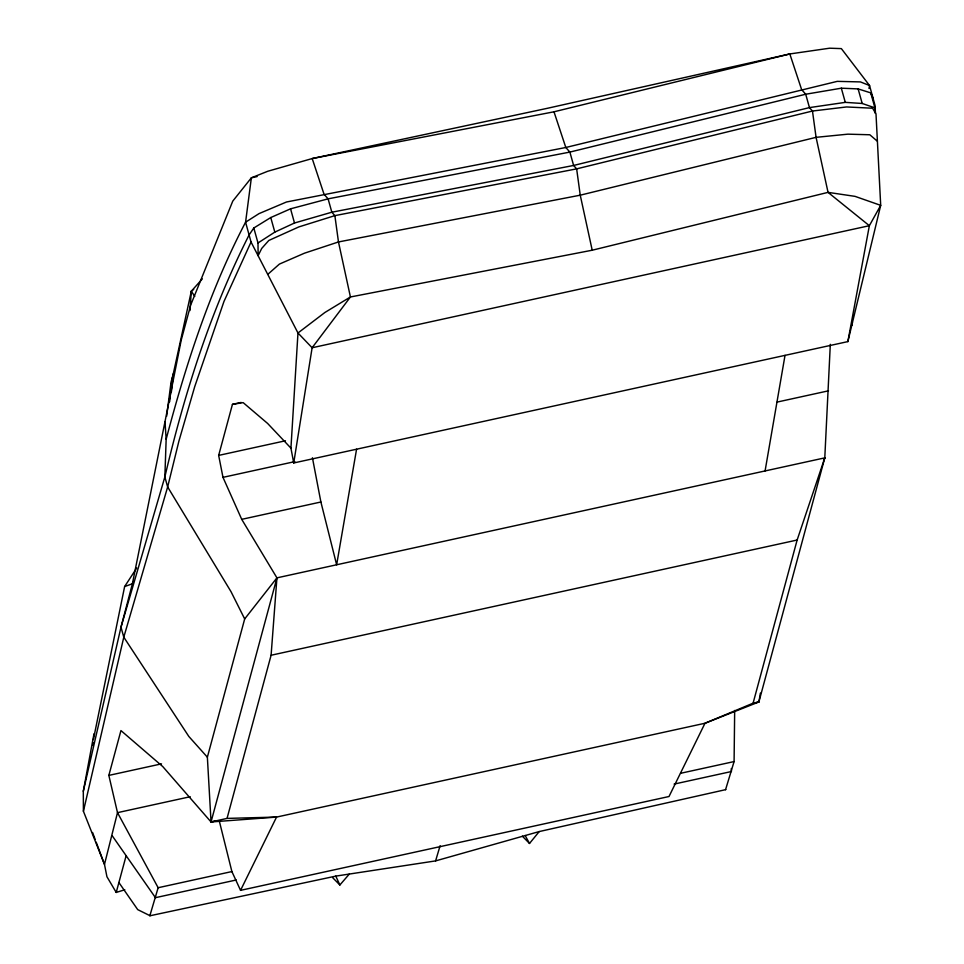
<?xml version="1.0" encoding="UTF-8"?>
<svg xmlns="http://www.w3.org/2000/svg" width="964" height="964" viewBox="0 0 964 964"><rect width="100%" height="100%" fill="white"/><g stroke="black" fill="none" stroke-linecap="round" stroke-linejoin="round"><path stroke-width="1.45" d="M725.567 789.673L734.086 761.572L734.676 710.468M875.445 112.836L874.999 105.341L869.54 85.531L841.355 48.61L829.63 48.2L789.817 53.948L547.697 108.233L312.203 158.554L267.739 171.267L251.363 177.822L232.758 201.127L190.643 305.166L181.232 340.039L165.001 421.642L166.157 439.259L164.856 476.927L120.994 627.142L83.302 791.251L83.41 811.242L104.486 864.395L106.932 876.734L116.222 892.435L124.802 889.772M725.784 789.624L539.213 831.571L435.595 860.9L335.785 876.119L149.83 915.8L158.144 887.724L117.5 812.652L108.848 775.393L120.946 730.567L162.796 766.609L211.044 821.967L276.548 817.086L704.997 723.253L758.885 701.973L824.786 457.864L830.317 344.329M873.059 98.292L870.745 92.881L858.129 88.905L841.331 88.194L805.711 94.231L569.881 152.083L328.097 198.849L290.55 208.827L270.751 217.551L253.809 227.998L257.99 242.976L258.135 255.641L261.714 248.435L268.799 240.47L298.852 226.914L334.87 215.635L576.641 168.869L812.471 111.029L846.537 106.956L872.589 108.221L875.999 113.897L880.698 205.356L847.862 341.605L293.731 462.973L290.935 448.139L297.972 332.99L251.038 242.012L245.579 222.202L251.363 177.822L257.123 176.569M189.98 310.565L191.318 291.2L202.344 278.885M852.152 325.217L852.369 322.338M219.274 820.894L231.89 871.564L240.554 890.35L669.004 796.517L704.997 723.253L753.089 703.19L797.132 540.033L824.786 457.864L276.933 577.858L244.687 618.936L207.368 757.186L211.044 821.967L227.046 818.4L271.101 655.243L276.933 577.858L241.723 519.343L222.985 477.349L218.659 455.406L232.445 404.35L241.157 402.434M169.64 401.783L172.182 377.876M171.435 391.529L173.339 373.61L191.318 291.2L193.704 289.369M92.749 745.401L93.062 742.497M93.375 739.593L124.633 586.546L136.731 568.001M166.639 416.255L171.038 382.154L173.339 373.61M293.731 462.973L312.119 347.751L350.426 296.972L592.209 250.218L828.04 192.366L855.044 196.367L880.698 205.356L869.359 225.697L847.862 341.605M755.969 702.611L758.885 701.973L760.403 693.092M356.572 449.212L336.641 564.784L320.892 502.003L312.432 457.767M765.079 470.938L785.021 355.379M868.998 88.471L869.54 85.531L860.43 81.916L837.27 81.362L565.808 147.492L286.489 201.994L259.003 213.634L245.579 222.202C209.658 290.815 185.847 364.621 166.157 439.259M83.302 791.251L94.002 733.773M165.001 421.642L132.393 583.786L120.994 627.142L123.79 637.168L188.823 736.448L207.368 757.186M96.195 842.199L104.486 864.395L117.5 812.652L190.233 796.722M83.41 811.242L123.79 637.168L167.652 486.953L178.906 441.126L194.74 386.588L223.961 301.491L251.038 242.012M116.222 892.435L126.139 855.695M276.933 577.858L211.044 821.967L216.864 820.689M435.595 860.9L440.126 845.681M823.569 460.563L824.786 457.864M133.671 581.147L132.393 583.786L124.633 586.546M240.554 890.35L276.548 817.086L227.046 818.4M253.809 227.998L249.098 234.951C210.333 311.384 184.365 393.649 164.856 476.927L167.652 486.953L231.023 591.679L244.687 618.936M522.355 836.186L529.513 843.464L539.213 831.571M332.713 877.722L339.882 884.988L349.317 874.059M267.751 274.391L279.415 264.088L304.455 253.195L338.472 241.952L580.244 195.186L816.074 137.334L847.898 134.165L869.829 134.767L877.023 140.949M257.99 242.976L274.824 232.119L294.502 222.997L331.833 212.213L573.616 165.459L809.447 107.606L845.283 102.365L862.202 103.473L874.926 107.848L875.36 113.403M150.059 915.728L137.707 909.618L118.897 882.53M553.987 111.8L789.817 53.948L801.638 89.64L805.711 94.231L809.447 107.606L812.471 111.029L816.074 137.334L828.04 192.366L869.359 225.697L312.119 347.751L297.972 332.99L324.88 312.493L350.426 296.972L338.472 241.952L334.87 215.635L331.833 212.213L328.097 198.849L324.037 194.258L312.203 158.554L553.987 111.8L565.808 147.492L569.881 152.083L573.616 165.459L576.641 168.869L580.244 195.186L592.209 250.218M218.659 455.406L285.465 440.777M222.985 477.349L294.839 461.611M241.723 519.343L320.892 502.003M777.189 402.06L828.51 390.818M271.101 655.243L797.132 540.033M108.848 775.393L161.518 763.862M158.144 887.724L231.89 871.564M680.584 773.297L734.086 761.572M236.264 879.987L155.457 897.677L112.21 835.752M674.101 784.094L731.399 771.537L731.302 768.537M753.089 703.19L758.885 701.973M232.445 404.35L243.157 402.627L267.606 423.437L290.935 448.139M191.318 291.2L194.776 296.418M525.175 835.547L529.513 843.464M335.785 876.119L339.882 884.988M92.568 832.486L95.159 839.415M870.745 92.881L874.926 107.848M858.129 88.905L862.202 103.473M841.331 88.194L845.283 102.365M290.55 208.827L294.502 222.997M270.751 217.551L274.824 232.119"/></g></svg>
